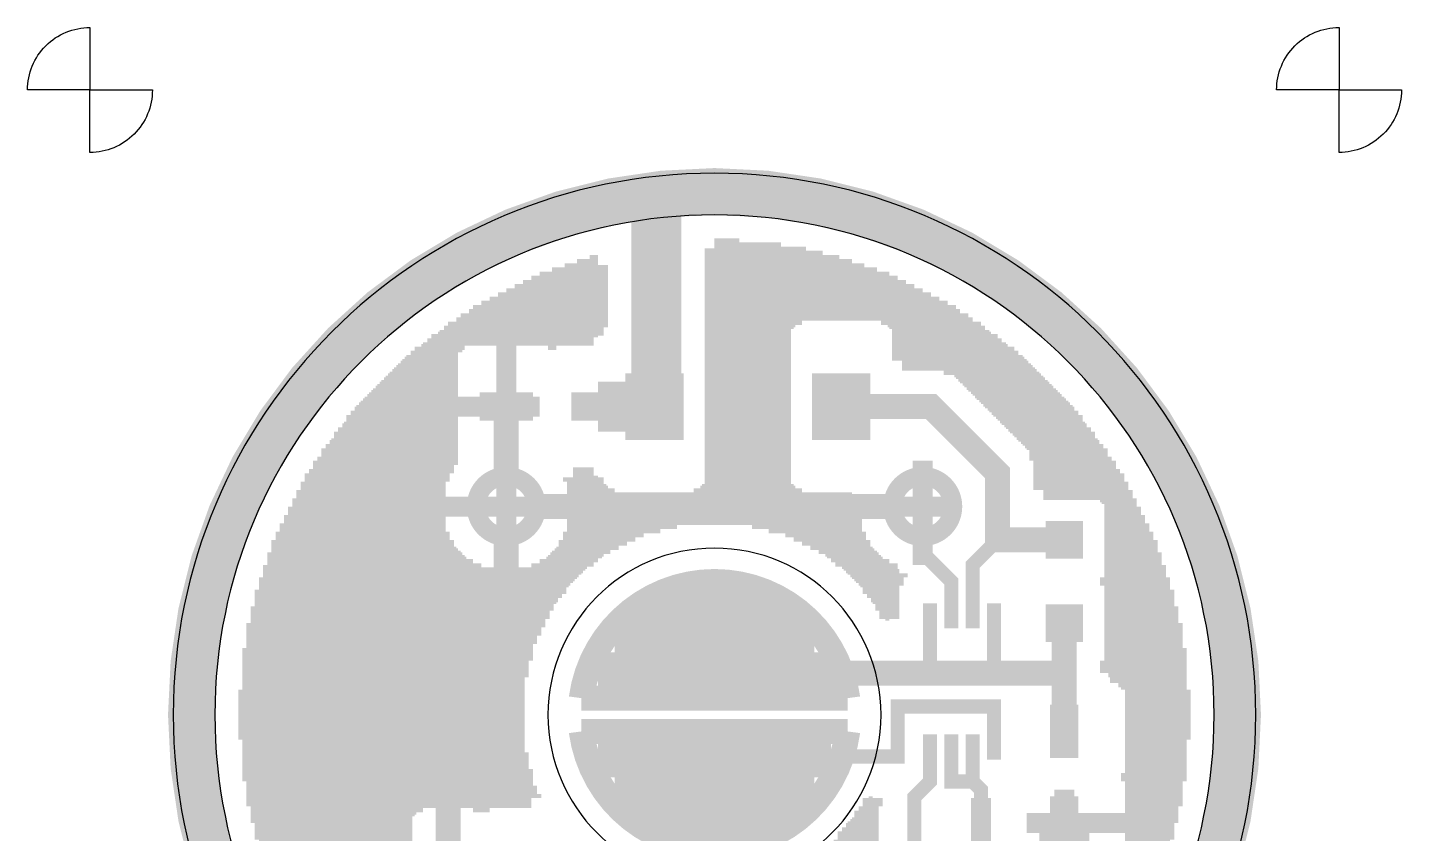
# Model space of a CAD drawing. Extents: x 84 to 125.9, y 127.5 to 169.4.
# Drawn here: x 84 to 125.91, y 144.88 to 169.45 of the extents above; entities that cross this region are included whole.
import ezdxf

# ---------------------------------------------------------------- set-up
doc = ezdxf.new("R2010")
doc.units = 0
doc.layers.add('1', color=7, linetype='Continuous')

msp = doc.modelspace()

# ---------------------------------------------------------------- linework, layer by layer
at = {"layer": '1'}
for points in [[(85.904908, 167.54475), (83.999908, 167.54475, -0.414214), (85.904908, 169.44975)], [(124.004908, 167.54475), (122.099908, 167.54475, -0.414214), (124.004908, 169.44975)], [(85.904908, 167.54475), (87.809908, 167.54475, -0.414214), (85.904908, 165.63975)], [(124.004908, 167.54475), (125.909908, 167.54475, -0.414214), (124.004908, 165.63975)], [(88.444908, 148.49475, 1), (121.464908, 148.49475, 1)], [(89.714908, 148.49475, 1), (120.194908, 148.49475, 1)], [(99.874908, 148.49475, 1), (110.034908, 148.49475, 1)]]:
    msp.add_lwpolyline(points, format="xyb", close=True, dxfattribs=at)
for points, const_width in [([(89.000533, 148.49475, 1), (120.909283, 148.49475, 1)], 1.42875), ([(97.684158, 154.84475, 1), (99.525658, 154.84475, 1)], 0.5715), ([(110.384158, 154.84475, 1), (112.225658, 154.84475, 1)], 0.5715), ([(104.383408, 149.76475, 1), (105.526408, 149.76475, 1)], 1.143), ([(104.383408, 147.22475, 1), (105.526408, 147.22475, 1)], 1.143)]:
    msp.add_lwpolyline(points, format="xyb", close=True, dxfattribs=dict(at, const_width=const_width))
for points, const_width in [([(103.176908, 157.89275), (103.176908, 164.24275)], 1.524), ([(105.716908, 162.71875), (104.954908, 162.71875)], 0.6096), ([(104.954908, 154.59075), (104.954908, 162.71875)], 0.6096), ([(106.986908, 162.59175), (104.954908, 162.59175)], 0.6096), ([(107.748908, 162.46475), (104.954908, 162.46475)], 0.6096), ([(108.256908, 162.33775), (104.954908, 162.33775)], 0.6096), ([(105.081908, 154.59075), (105.081908, 162.71875)], 0.6096), ([(105.208908, 154.59075), (105.208908, 162.71875)], 0.6096), ([(105.335908, 154.59075), (105.335908, 162.71875)], 0.6096), ([(105.462908, 154.59075), (105.462908, 162.71875)], 0.6096), ([(105.589908, 154.59075), (105.589908, 162.71875)], 0.6096), ([(105.716908, 154.59075), (105.716908, 162.71875)], 0.6096), ([(105.843908, 154.59075), (105.843908, 162.59175)], 0.6096), ([(105.970908, 154.59075), (105.970908, 162.59175)], 0.6096), ([(106.097908, 154.46375), (106.097908, 162.59175)], 0.6096), ([(106.224908, 154.46375), (106.224908, 162.59175)], 0.6096), ([(106.351908, 154.46375), (106.351908, 162.59175)], 0.6096), ([(106.478908, 154.46375), (106.478908, 162.59175)], 0.6096), ([(106.605908, 154.33675), (106.605908, 162.59175)], 0.6096), ([(106.732908, 154.33675), (106.732908, 162.59175)], 0.6096), ([(106.859908, 154.33675), (106.859908, 162.59175)], 0.6096), ([(106.986908, 154.33675), (106.986908, 162.59175)], 0.6096), ([(107.113908, 160.30575), (107.113908, 162.46475)], 0.6096), ([(107.240908, 160.55975), (107.240908, 162.46475)], 0.6096), ([(107.367908, 160.55975), (107.367908, 162.46475)], 0.6096), ([(107.494908, 160.68675), (107.494908, 162.46475)], 0.6096), ([(107.621908, 160.68675), (107.621908, 162.46475)], 0.6096), ([(107.748908, 160.81375), (107.748908, 162.46475)], 0.6096), ([(107.875908, 160.81375), (107.875908, 162.33775)], 0.6096), ([(108.002908, 160.81375), (108.002908, 162.33775)], 0.6096), ([(108.129908, 160.81375), (108.129908, 162.33775)], 0.6096), ([(108.256908, 160.81375), (108.256908, 162.33775)], 0.6096), ([(101.398908, 161.95675), (100.382908, 161.95675)], 0.6096), ([(100.382908, 160.05175), (100.382908, 161.95675)], 0.6096), ([(100.509908, 160.05175), (100.509908, 161.95675)], 0.6096), ([(100.636908, 160.05175), (100.636908, 161.95675)], 0.6096), ([(101.398908, 162.08375), (100.763908, 162.08375)], 0.6096), ([(100.763908, 160.05175), (100.763908, 162.08375)], 0.6096), ([(100.890908, 160.05175), (100.890908, 162.08375)], 0.6096), ([(101.017908, 160.05175), (101.017908, 162.08375)], 0.6096), ([(101.398908, 162.21075), (101.144908, 162.21075)], 0.6096), ([(101.144908, 160.05175), (101.144908, 162.21075)], 0.6096), ([(101.271908, 160.05175), (101.271908, 162.21075)], 0.6096), ([(101.398908, 160.30575), (101.398908, 162.21075)], 0.6096), ([(108.764908, 162.21075), (104.954908, 162.21075)], 0.6096), ([(109.145908, 162.08375), (104.954908, 162.08375)], 0.6096), ([(109.526908, 161.95675), (104.954908, 161.95675)], 0.6096), ([(108.383908, 160.81375), (108.383908, 162.21075)], 0.6096), ([(108.510908, 160.81375), (108.510908, 162.21075)], 0.6096), ([(108.637908, 160.81375), (108.637908, 162.21075)], 0.6096), ([(108.764908, 160.81375), (108.764908, 162.21075)], 0.6096), ([(108.891908, 160.81375), (108.891908, 162.08375)], 0.6096), ([(109.018908, 160.81375), (109.018908, 162.08375)], 0.6096), ([(109.145908, 160.81375), (109.145908, 162.08375)], 0.6096), ([(109.272908, 160.81375), (109.272908, 161.95675)], 0.6096), ([(109.399908, 160.81375), (109.399908, 161.95675)], 0.6096), ([(109.526908, 160.81375), (109.526908, 161.95675)], 0.6096), ([(101.398908, 161.57575), (99.366908, 161.57575)], 0.6096), ([(99.366908, 160.05175), (99.366908, 161.57575)], 0.6096), ([(99.493908, 160.05175), (99.493908, 161.57575)], 0.6096), ([(101.398908, 161.70275), (99.620908, 161.70275)], 0.6096), ([(99.620908, 160.05175), (99.620908, 161.70275)], 0.6096), ([(99.747908, 160.05175), (99.747908, 161.70275)], 0.6096), ([(99.874908, 159.92475), (99.874908, 161.70275)], 0.6096), ([(101.398908, 161.82975), (100.001908, 161.82975)], 0.6096), ([(100.001908, 159.92475), (100.001908, 161.82975)], 0.6096), ([(100.128908, 159.92475), (100.128908, 161.82975)], 0.6096), ([(100.255908, 160.05175), (100.255908, 161.82975)], 0.6096), ([(109.907908, 161.82975), (104.954908, 161.82975)], 0.6096), ([(110.288908, 161.70275), (104.954908, 161.70275)], 0.6096), ([(110.542908, 161.57575), (104.954908, 161.57575)], 0.6096), ([(109.653908, 160.81375), (109.653908, 161.82975)], 0.6096), ([(109.780908, 160.81375), (109.780908, 161.82975)], 0.6096), ([(109.907908, 160.81375), (109.907908, 161.82975)], 0.6096), ([(110.034908, 160.68675), (110.034908, 161.70275)], 0.6096), ([(110.161908, 160.68675), (110.161908, 161.70275)], 0.6096), ([(110.288908, 160.55975), (110.288908, 161.70275)], 0.6096), ([(110.415908, 160.43275), (110.415908, 161.57575)], 0.6096), ([(110.542908, 160.30575), (110.542908, 161.57575)], 0.6096), ([(101.398908, 161.06775), (98.350908, 161.06775)], 0.6096), ([(98.350908, 160.05175), (98.350908, 161.06775)], 0.6096), ([(98.477908, 160.05175), (98.477908, 161.06775)], 0.6096), ([(101.398908, 161.19475), (98.604908, 161.19475)], 0.6096), ([(98.604908, 145.95475), (98.604908, 161.19475)], 0.6096), ([(98.731908, 160.05175), (98.731908, 161.19475)], 0.6096), ([(101.398908, 161.32175), (98.858908, 161.32175)], 0.6096), ([(98.858908, 160.05175), (98.858908, 161.32175)], 0.6096), ([(98.985908, 160.05175), (98.985908, 161.32175)], 0.6096), ([(101.398908, 161.44875), (99.112908, 161.44875)], 0.6096), ([(99.112908, 160.05175), (99.112908, 161.44875)], 0.6096), ([(99.239908, 160.05175), (99.239908, 161.44875)], 0.6096), ([(110.796908, 161.44875), (104.954908, 161.44875)], 0.6096), ([(111.050908, 161.32175), (104.954908, 161.32175)], 0.6096), ([(111.304908, 161.19475), (104.954908, 161.19475)], 0.6096), ([(111.558908, 161.06775), (104.954908, 161.06775)], 0.6096), ([(110.669908, 159.28975), (110.669908, 161.44875)], 0.6096), ([(110.796908, 159.28975), (110.796908, 161.44875)], 0.6096), ([(110.923908, 159.28975), (110.923908, 161.32175)], 0.6096), ([(111.050908, 159.28975), (111.050908, 161.32175)], 0.6096), ([(111.177908, 159.28975), (111.177908, 161.19475)], 0.6096), ([(111.304908, 159.28975), (111.304908, 161.19475)], 0.6096), ([(111.431908, 159.28975), (111.431908, 161.06775)], 0.6096), ([(111.558908, 159.28975), (111.558908, 161.06775)], 0.6096), ([(101.398908, 160.68675), (97.588908, 160.68675)], 0.6096), ([(97.588908, 160.05175), (97.588908, 160.68675)], 0.6096), ([(97.715908, 160.05175), (97.715908, 160.68675)], 0.6096), ([(101.398908, 160.81375), (97.842908, 160.81375)], 0.6096), ([(97.842908, 160.05175), (97.842908, 160.81375)], 0.6096), ([(97.969908, 160.05175), (97.969908, 160.81375)], 0.6096), ([(101.398908, 160.94075), (98.096908, 160.94075)], 0.6096), ([(98.096908, 160.05175), (98.096908, 160.94075)], 0.6096), ([(98.223908, 160.05175), (98.223908, 160.94075)], 0.6096), ([(111.812908, 160.94075), (104.954908, 160.94075)], 0.6096), ([(112.066908, 160.81375), (104.954908, 160.81375)], 0.6096), ([(107.621908, 160.68675), (104.954908, 160.68675)], 0.6096), ([(112.320908, 160.68675), (110.034908, 160.68675)], 0.6096), ([(111.685908, 159.28975), (111.685908, 160.94075)], 0.6096), ([(111.812908, 159.28975), (111.812908, 160.94075)], 0.6096), ([(111.939908, 159.16275), (111.939908, 160.81375)], 0.6096), ([(112.066908, 159.16275), (112.066908, 160.81375)], 0.6096), ([(112.193908, 159.16275), (112.193908, 160.68675)], 0.6096), ([(112.320908, 159.03575), (112.320908, 160.68675)], 0.6096), ([(101.398908, 160.30575), (97.080908, 160.30575)], 0.6096), ([(97.080908, 159.79775), (97.080908, 160.30575)], 0.6096), ([(101.398908, 160.43275), (97.207908, 160.43275)], 0.6096), ([(97.207908, 159.92475), (97.207908, 160.43275)], 0.6096), ([(97.334908, 159.92475), (97.334908, 160.43275)], 0.6096), ([(101.398908, 160.55975), (97.461908, 160.55975)], 0.6096), ([(97.461908, 160.05175), (97.461908, 160.55975)], 0.6096), ([(107.367908, 160.55975), (104.954908, 160.55975)], 0.6096), ([(107.113908, 160.43275), (104.954908, 160.43275)], 0.6096), ([(107.113908, 160.30575), (104.954908, 160.30575)], 0.6096), ([(112.447908, 160.55975), (110.288908, 160.55975)], 0.6096), ([(112.701908, 160.43275), (110.415908, 160.43275)], 0.6096), ([(112.828908, 160.30575), (110.542908, 160.30575)], 0.6096), ([(112.447908, 158.90875), (112.447908, 160.55975)], 0.6096), ([(112.574908, 158.78175), (112.574908, 160.43275)], 0.6096), ([(112.701908, 158.65475), (112.701908, 160.43275)], 0.6096), ([(112.828908, 158.52775), (112.828908, 160.30575)], 0.6096), ([(97.080908, 159.79775), (96.318908, 159.79775)], 0.6096), ([(96.318908, 145.95475), (96.318908, 159.79775)], 0.6096), ([(96.445908, 145.95475), (96.445908, 159.79775)], 0.6096), ([(97.334908, 159.92475), (96.572908, 159.92475)], 0.6096), ([(96.572908, 155.60675), (96.572908, 159.92475)], 0.6096), ([(101.271908, 160.05175), (96.699908, 160.05175)], 0.6096), ([(96.699908, 155.86075), (96.699908, 160.05175)], 0.6096), ([(101.271908, 160.17875), (96.826908, 160.17875)], 0.6096), ([(96.826908, 156.11475), (96.826908, 160.17875)], 0.6096), ([(96.953908, 159.54375), (96.953908, 160.17875)], 0.6096), ([(100.128908, 159.92475), (99.874908, 159.92475)], 0.6096), ([(106.986908, 160.17875), (104.954908, 160.17875)], 0.6096), ([(106.986908, 160.05175), (104.954908, 160.05175)], 0.6096), ([(106.986908, 159.92475), (104.954908, 159.92475)], 0.6096), ([(106.986908, 159.79775), (104.954908, 159.79775)], 0.6096), ([(113.082908, 160.17875), (110.669908, 160.17875)], 0.6096), ([(113.209908, 160.05175), (110.669908, 160.05175)], 0.6096), ([(113.336908, 159.92475), (110.669908, 159.92475)], 0.6096), ([(113.590908, 159.79775), (110.669908, 159.79775)], 0.6096), ([(112.955908, 158.40075), (112.955908, 160.17875)], 0.6096), ([(113.082908, 158.27375), (113.082908, 160.17875)], 0.6096), ([(113.209908, 158.14675), (113.209908, 160.05175)], 0.6096), ([(113.336908, 158.01975), (113.336908, 159.92475)], 0.6096), ([(113.463908, 157.89275), (113.463908, 159.79775)], 0.6096), ([(113.590908, 157.76575), (113.590908, 159.79775)], 0.6096), ([(96.826908, 159.41675), (95.810908, 159.41675)], 0.6096), ([(95.810908, 145.70075), (95.810908, 159.41675)], 0.6096), ([(95.937908, 145.82775), (95.937908, 159.41675)], 0.6096), ([(96.953908, 159.54375), (96.064908, 159.54375)], 0.6096), ([(96.064908, 145.82775), (96.064908, 159.54375)], 0.6096), ([(96.953908, 159.67075), (96.191908, 159.67075)], 0.6096), ([(96.191908, 145.95475), (96.191908, 159.67075)], 0.6096), ([(106.986908, 159.67075), (104.954908, 159.67075)], 0.6096), ([(106.986908, 159.54375), (104.954908, 159.54375)], 0.6096), ([(106.986908, 159.41675), (104.954908, 159.41675)], 0.6096), ([(113.717908, 159.67075), (110.669908, 159.67075)], 0.6096), ([(113.844908, 159.54375), (110.669908, 159.54375)], 0.6096), ([(114.098908, 159.41675), (110.669908, 159.41675)], 0.6096), ([(113.717908, 157.63875), (113.717908, 159.67075)], 0.6096), ([(113.844908, 157.51175), (113.844908, 159.54375)], 0.6096), ([(113.971908, 157.38475), (113.971908, 159.41675)], 0.6096), ([(114.098908, 157.25775), (114.098908, 159.41675)], 0.6096), ([(96.826908, 159.03575), (95.429908, 159.03575)], 0.6096), ([(95.429908, 137.95375), (95.429908, 159.03575)], 0.6096), ([(96.826908, 159.16275), (95.556908, 159.16275)], 0.6096), ([(95.556908, 145.44675), (95.556908, 159.16275)], 0.6096), ([(96.826908, 159.28975), (95.683908, 159.28975)], 0.6096), ([(95.683908, 145.57375), (95.683908, 159.28975)], 0.6096), ([(106.986908, 159.28975), (104.954908, 159.28975)], 0.6096), ([(106.986908, 159.16275), (104.954908, 159.16275)], 0.6096), ([(106.986908, 159.03575), (104.954908, 159.03575)], 0.6096), ([(114.225908, 159.28975), (110.669908, 159.28975)], 0.6096), ([(114.352908, 159.16275), (111.939908, 159.16275)], 0.6096), ([(114.479908, 159.03575), (112.320908, 159.03575)], 0.6096), ([(114.225908, 157.13075), (114.225908, 159.28975)], 0.6096), ([(114.352908, 157.00375), (114.352908, 159.16275)], 0.6096), ([(114.479908, 156.87675), (114.479908, 159.03575)], 0.6096), ([(96.826908, 158.65475), (95.048908, 158.65475)], 0.6096), ([(95.048908, 138.33475), (95.048908, 158.65475)], 0.6096), ([(96.826908, 158.78175), (95.175908, 158.78175)], 0.6096), ([(95.175908, 138.20775), (95.175908, 158.78175)], 0.6096), ([(96.826908, 158.90875), (95.302908, 158.90875)], 0.6096), ([(95.302908, 138.08075), (95.302908, 158.90875)], 0.6096), ([(106.986908, 158.90875), (104.954908, 158.90875)], 0.6096), ([(106.986908, 158.78175), (104.954908, 158.78175)], 0.6096), ([(106.986908, 158.65475), (104.954908, 158.65475)], 0.6096), ([(114.606908, 158.90875), (112.447908, 158.90875)], 0.6096), ([(114.733908, 158.78175), (112.574908, 158.78175)], 0.6096), ([(114.860908, 158.65475), (112.701908, 158.65475)], 0.6096), ([(114.606908, 156.74975), (114.606908, 158.90875)], 0.6096), ([(114.733908, 156.62275), (114.733908, 158.78175)], 0.6096), ([(114.860908, 156.24175), (114.860908, 158.65475)], 0.6096), ([(96.826908, 158.14675), (94.540908, 158.14675)], 0.6096), ([(94.540908, 138.84275), (94.540908, 158.14675)], 0.6096), ([(96.826908, 158.27375), (94.667908, 158.27375)], 0.6096), ([(94.667908, 138.71575), (94.667908, 158.27375)], 0.6096), ([(96.826908, 158.40075), (94.794908, 158.40075)], 0.6096), ([(94.794908, 138.58875), (94.794908, 158.40075)], 0.6096), ([(96.826908, 158.52775), (94.921908, 158.52775)], 0.6096), ([(94.921908, 138.46175), (94.921908, 158.52775)], 0.6096), ([(103.120927, 157.89275), (101.398908, 157.89275)], 1.524), ([(106.986908, 158.52775), (104.954908, 158.52775)], 0.6096), ([(106.986908, 158.40075), (104.954908, 158.40075)], 0.6096), ([(106.986908, 158.27375), (104.954908, 158.27375)], 0.6096), ([(106.986908, 158.14675), (104.954908, 158.14675)], 0.6096), ([(114.987908, 158.52775), (112.828908, 158.52775)], 0.6096), ([(115.114908, 158.40075), (112.955908, 158.40075)], 0.6096), ([(115.241908, 158.27375), (113.082908, 158.27375)], 0.6096), ([(115.368908, 158.14675), (113.209908, 158.14675)], 0.6096), ([(114.987908, 155.35275), (114.987908, 158.52775)], 0.6096), ([(115.114908, 155.35275), (115.114908, 158.40075)], 0.6096), ([(115.241908, 155.35275), (115.241908, 158.27375)], 0.6096), ([(115.368908, 155.35275), (115.368908, 158.14675)], 0.6096), ([(96.826908, 157.76575), (94.159908, 157.76575)], 0.6096), ([(94.159908, 139.22375), (94.159908, 157.76575)], 0.6096), ([(99.620908, 157.89275), (94.286908, 157.89275)], 0.6096), ([(94.286908, 139.09675), (94.286908, 157.89275)], 0.6096), ([(96.826908, 158.01975), (94.413908, 158.01975)], 0.6096), ([(94.413908, 138.96975), (94.413908, 158.01975)], 0.6096), ([(98.604908, 155.47975), (98.604908, 157.89275)], 0.762), ([(106.986908, 158.01975), (104.954908, 158.01975)], 0.6096), ([(106.986908, 157.89275), (104.954908, 157.89275)], 0.6096), ([(106.986908, 157.76575), (104.954908, 157.76575)], 0.6096), ([(115.622908, 153.82875), (113.590908, 153.82875), (113.590908, 155.86075), (111.558908, 157.89275), (108.82089, 157.89275)], 0.762), ([(115.495908, 158.01975), (113.336908, 158.01975)], 0.6096), ([(115.622908, 157.89275), (113.463908, 157.89275)], 0.6096), ([(115.749908, 157.76575), (113.590908, 157.76575)], 0.6096), ([(115.495908, 155.35275), (115.495908, 158.01975)], 0.6096), ([(115.622908, 155.35275), (115.622908, 157.89275)], 0.6096), ([(115.749908, 155.35275), (115.749908, 157.76575)], 0.6096), ([(96.826908, 157.38475), (93.905908, 157.38475)], 0.6096), ([(93.905908, 139.60475), (93.905908, 157.38475)], 0.6096), ([(96.826908, 157.63875), (94.032908, 157.63875)], 0.6096), ([(94.032908, 139.35075), (94.032908, 157.63875)], 0.6096), ([(96.826908, 157.51175), (94.032908, 157.51175)], 0.6096), ([(106.986908, 157.63875), (104.954908, 157.63875)], 0.6096), ([(106.986908, 157.51175), (104.954908, 157.51175)], 0.6096), ([(106.986908, 157.38475), (104.954908, 157.38475)], 0.6096), ([(115.876908, 157.63875), (113.717908, 157.63875)], 0.6096), ([(115.876908, 157.51175), (113.844908, 157.51175)], 0.6096), ([(116.003908, 157.38475), (113.971908, 157.38475)], 0.6096), ([(115.876908, 155.35275), (115.876908, 157.63875)], 0.6096), ([(116.003908, 155.35275), (116.003908, 157.38475)], 0.6096), ([(96.826908, 156.87675), (93.524908, 156.87675)], 0.6096), ([(93.524908, 140.11275), (93.524908, 156.87675)], 0.6096), ([(96.826908, 157.13075), (93.651908, 157.13075)], 0.6096), ([(93.651908, 139.85875), (93.651908, 157.13075)], 0.6096), ([(96.826908, 157.00375), (93.651908, 157.00375)], 0.6096), ([(96.826908, 157.25775), (93.778908, 157.25775)], 0.6096), ([(93.778908, 139.73175), (93.778908, 157.25775)], 0.6096), ([(106.986908, 157.25775), (104.954908, 157.25775)], 0.6096), ([(106.986908, 157.13075), (104.954908, 157.13075)], 0.6096), ([(106.986908, 157.00375), (104.954908, 157.00375)], 0.6096), ([(106.986908, 156.87675), (104.954908, 156.87675)], 0.6096), ([(116.130908, 157.25775), (114.098908, 157.25775)], 0.6096), ([(116.257908, 157.13075), (114.225908, 157.13075)], 0.6096), ([(116.257908, 157.00375), (114.352908, 157.00375)], 0.6096), ([(116.384908, 156.87675), (114.479908, 156.87675)], 0.6096), ([(116.130908, 155.35275), (116.130908, 157.25775)], 0.6096), ([(116.257908, 155.35275), (116.257908, 157.13075)], 0.6096), ([(116.384908, 155.35275), (116.384908, 156.87675)], 0.6096), ([(96.826908, 156.62275), (93.270908, 156.62275)], 0.6096), ([(93.270908, 140.36675), (93.270908, 156.62275)], 0.6096), ([(96.826908, 156.49575), (93.270908, 156.49575)], 0.6096), ([(96.826908, 156.74975), (93.397908, 156.74975)], 0.6096), ([(93.397908, 140.23975), (93.397908, 156.74975)], 0.6096), ([(106.986908, 156.74975), (104.954908, 156.74975)], 0.6096), ([(106.986908, 156.62275), (104.954908, 156.62275)], 0.6096), ([(106.986908, 156.49575), (104.954908, 156.49575)], 0.6096), ([(116.511908, 156.74975), (114.606908, 156.74975)], 0.6096), ([(116.638908, 156.62275), (114.733908, 156.62275)], 0.6096), ([(116.638908, 156.49575), (114.860908, 156.49575)], 0.6096), ([(116.511908, 155.35275), (116.511908, 156.74975)], 0.6096), ([(116.638908, 155.35275), (116.638908, 156.62275)], 0.6096), ([(96.953908, 156.24175), (93.016908, 156.24175)], 0.6096), ([(93.016908, 140.74775), (93.016908, 156.24175)], 0.6096), ([(96.826908, 156.11475), (93.016908, 156.11475)], 0.6096), ([(96.826908, 156.36875), (93.143908, 156.36875)], 0.6096), ([(93.143908, 140.62075), (93.143908, 156.36875)], 0.6096), ([(106.986908, 156.36875), (104.954908, 156.36875)], 0.6096), ([(106.986908, 156.24175), (104.954908, 156.24175)], 0.6096), ([(106.986908, 156.11475), (104.954908, 156.11475)], 0.6096), ([(111.304908, 153.06675), (111.304908, 156.24175)], 0.6096), ([(116.765908, 156.36875), (114.860908, 156.36875)], 0.6096), ([(116.892908, 156.24175), (114.860908, 156.24175)], 0.6096), ([(116.892908, 156.11475), (114.987908, 156.11475)], 0.6096), ([(116.765908, 155.22575), (116.765908, 156.36875)], 0.6096), ([(116.892908, 155.09875), (116.892908, 156.24175)], 0.6096), ([(96.572908, 155.60675), (92.635908, 155.60675)], 0.6096), ([(92.635908, 141.38275), (92.635908, 155.60675)], 0.6096), ([(96.699908, 155.86075), (92.762908, 155.86075)], 0.6096), ([(92.762908, 141.12875), (92.762908, 155.86075)], 0.6096), ([(96.572908, 155.73375), (92.762908, 155.73375)], 0.6096), ([(96.699908, 155.98775), (92.889908, 155.98775)], 0.6096), ([(92.889908, 141.00175), (92.889908, 155.98775)], 0.6096), ([(101.271908, 155.73375), (100.636908, 155.73375)], 0.6096), ([(100.636908, 155.60675), (100.636908, 155.73375)], 0.6096), ([(101.271908, 155.60675), (100.636908, 155.60675)], 0.6096), ([(100.763908, 152.93975), (100.763908, 155.73375)], 0.6096), ([(100.890908, 153.06675), (100.890908, 155.73375)], 0.6096), ([(101.017908, 153.19375), (101.017908, 155.73375)], 0.6096), ([(101.144908, 153.32075), (101.144908, 155.73375)], 0.6096), ([(101.271908, 153.32075), (101.271908, 155.73375)], 0.6096), ([(106.986908, 155.98775), (104.954908, 155.98775)], 0.6096), ([(106.986908, 155.86075), (104.954908, 155.86075)], 0.6096), ([(106.986908, 155.73375), (104.954908, 155.73375)], 0.6096), ([(106.986908, 155.60675), (104.954908, 155.60675)], 0.6096), ([(117.019908, 155.98775), (114.987908, 155.98775)], 0.6096), ([(117.146908, 155.86075), (114.987908, 155.86075)], 0.6096), ([(117.146908, 155.73375), (114.987908, 155.73375)], 0.6096), ([(117.273908, 155.60675), (114.987908, 155.60675)], 0.6096), ([(117.019908, 154.97175), (117.019908, 155.98775)], 0.6096), ([(117.146908, 149.76475), (117.146908, 155.86075)], 0.6096), ([(117.273908, 149.63775), (117.273908, 155.60675)], 0.6096), ([(96.445908, 155.35275), (92.508908, 155.35275)], 0.6096), ([(92.508908, 141.63675), (92.508908, 155.35275)], 0.6096), ([(96.445908, 155.22575), (92.508908, 155.22575)], 0.6096), ([(96.445908, 155.47975), (92.635908, 155.47975)], 0.6096), ([(101.398908, 155.47975), (100.763908, 155.47975)], 0.6096), ([(101.525908, 155.35275), (100.763908, 155.35275)], 0.6096), ([(101.652908, 155.22575), (100.763908, 155.22575)], 0.6096), ([(101.398908, 153.44775), (101.398908, 155.47975)], 0.6096), ([(101.525908, 153.57475), (101.525908, 155.35275)], 0.6096), ([(101.652908, 153.70175), (101.652908, 155.22575)], 0.6096), ([(107.367908, 155.22575), (104.573908, 155.22575)], 0.6096), ([(104.573908, 154.59075), (104.573908, 155.22575)], 0.6096), ([(104.700908, 154.59075), (104.700908, 155.22575)], 0.6096), ([(107.113908, 155.47975), (104.827908, 155.47975)], 0.6096), ([(104.827908, 154.59075), (104.827908, 155.47975)], 0.6096), ([(107.113908, 155.35275), (104.827908, 155.35275)], 0.6096), ([(107.113908, 154.20975), (107.113908, 155.47975)], 0.6096), ([(107.240908, 154.20975), (107.240908, 155.22575)], 0.6096), ([(107.367908, 154.08275), (107.367908, 155.22575)], 0.6096), ([(117.273908, 155.47975), (114.987908, 155.47975)], 0.6096), ([(117.400908, 155.35275), (114.987908, 155.35275)], 0.6096), ([(117.400908, 155.22575), (116.765908, 155.22575)], 0.6096), ([(117.400908, 149.63775), (117.400908, 155.35275)], 0.6096), ([(112.193908, 154.84475), (92.254908, 154.84475)], 0.6096), ([(92.254908, 142.14475), (92.254908, 154.84475)], 0.6096), ([(96.445908, 155.09875), (92.381908, 155.09875)], 0.6096), ([(92.381908, 141.89075), (92.381908, 155.09875)], 0.6096), ([(96.445908, 154.97175), (92.381908, 154.97175)], 0.6096), ([(110.669908, 154.84475), (99.239908, 154.84475)], 0.762), ([(101.906908, 155.09875), (100.763908, 155.09875)], 0.6096), ([(109.145908, 154.97175), (100.763908, 154.97175)], 0.6096), ([(101.779908, 153.70175), (101.779908, 155.09875)], 0.6096), ([(101.906908, 153.82875), (101.906908, 155.09875)], 0.6096), ([(102.033908, 153.82875), (102.033908, 154.97175)], 0.6096), ([(102.160908, 153.95575), (102.160908, 154.97175)], 0.6096), ([(102.287908, 153.95575), (102.287908, 154.97175)], 0.6096), ([(102.414908, 154.08275), (102.414908, 154.97175)], 0.6096), ([(102.541908, 154.08275), (102.541908, 154.97175)], 0.6096), ([(102.668908, 154.20975), (102.668908, 154.97175)], 0.6096), ([(102.795908, 154.20975), (102.795908, 154.97175)], 0.6096), ([(102.922908, 154.33675), (102.922908, 154.97175)], 0.6096), ([(103.049908, 154.33675), (103.049908, 154.97175)], 0.6096), ([(103.176908, 154.33675), (103.176908, 154.97175)], 0.6096), ([(103.303908, 154.33675), (103.303908, 154.97175)], 0.6096), ([(103.430908, 154.46375), (103.430908, 154.97175)], 0.6096), ([(103.557908, 154.46375), (103.557908, 154.97175)], 0.6096), ([(103.684908, 154.46375), (103.684908, 154.97175)], 0.6096), ([(103.811908, 154.46375), (103.811908, 154.97175)], 0.6096), ([(103.938908, 154.59075), (103.938908, 154.97175)], 0.6096), ([(104.065908, 154.59075), (104.065908, 154.97175)], 0.6096), ([(104.192908, 154.59075), (104.192908, 154.97175)], 0.6096), ([(107.621908, 155.09875), (104.319908, 155.09875)], 0.6096), ([(104.319908, 154.59075), (104.319908, 155.09875)], 0.6096), ([(104.446908, 154.59075), (104.446908, 155.09875)], 0.6096), ([(107.494908, 154.08275), (107.494908, 155.09875)], 0.6096), ([(107.621908, 153.95575), (107.621908, 155.09875)], 0.6096), ([(107.748908, 153.95575), (107.748908, 154.97175)], 0.6096), ([(107.875908, 153.82875), (107.875908, 154.97175)], 0.6096), ([(108.002908, 153.82875), (108.002908, 154.97175)], 0.6096), ([(108.129908, 153.70175), (108.129908, 154.97175)], 0.6096), ([(108.256908, 153.70175), (108.256908, 154.97175)], 0.6096), ([(108.383908, 153.57475), (108.383908, 154.97175)], 0.6096), ([(108.510908, 153.44775), (108.510908, 154.97175)], 0.6096), ([(108.637908, 153.32075), (108.637908, 154.97175)], 0.6096), ([(108.764908, 153.32075), (108.764908, 154.97175)], 0.6096), ([(108.891908, 153.19375), (108.891908, 154.97175)], 0.6096), ([(109.018908, 153.06675), (109.018908, 154.97175)], 0.6096), ([(109.145908, 152.93975), (109.145908, 154.97175)], 0.6096), ([(117.527908, 155.09875), (116.892908, 155.09875)], 0.6096), ([(117.527908, 154.97175), (117.019908, 154.97175)], 0.6096), ([(117.654908, 154.84475), (117.146908, 154.84475)], 0.6096), ([(117.527908, 149.51075), (117.527908, 155.09875)], 0.6096), ([(117.654908, 149.25675), (117.654908, 154.84475)], 0.6096), ([(96.445908, 154.59075), (92.127908, 154.59075)], 0.6096), ([(92.127908, 142.39875), (92.127908, 154.59075)], 0.6096), ([(96.445908, 154.46375), (92.127908, 154.46375)], 0.6096), ([(96.445908, 154.71775), (92.254908, 154.71775)], 0.6096), ([(109.145908, 154.71775), (100.763908, 154.71775)], 0.6096), ([(109.145908, 154.59075), (100.763908, 154.59075)], 0.6096), ([(103.811908, 154.46375), (100.763908, 154.46375)], 0.6096), ([(109.145908, 154.46375), (106.097908, 154.46375)], 0.6096), ([(117.654908, 154.71775), (117.146908, 154.71775)], 0.6096), ([(117.781908, 154.59075), (117.146908, 154.59075)], 0.6096), ([(117.781908, 154.46375), (117.146908, 154.46375)], 0.6096), ([(117.781908, 142.39875), (117.781908, 154.59075)], 0.6096), ([(96.572908, 154.08275), (91.873908, 154.08275)], 0.6096), ([(91.873908, 142.90675), (91.873908, 154.08275)], 0.6096), ([(96.572908, 153.95575), (91.873908, 153.95575)], 0.6096), ([(96.445908, 154.33675), (92.000908, 154.33675)], 0.6096), ([(92.000908, 142.65275), (92.000908, 154.33675)], 0.6096), ([(96.445908, 154.20975), (92.000908, 154.20975)], 0.6096), ([(96.572908, 145.95475), (96.572908, 154.08275)], 0.6096), ([(96.826908, 144.17675), (96.826908, 145.95475), (98.604908, 147.73275), (98.604908, 154.20975)], 0.762), ([(102.541908, 154.08275), (100.636908, 154.08275)], 0.6096), ([(100.636908, 152.81275), (100.636908, 154.08275)], 0.6096), ([(102.287908, 153.95575), (100.636908, 153.95575)], 0.6096), ([(103.303908, 154.33675), (100.763908, 154.33675)], 0.6096), ([(102.795908, 154.20975), (100.763908, 154.20975)], 0.6096), ([(109.145908, 154.33675), (106.605908, 154.33675)], 0.6096), ([(109.145908, 154.20975), (107.113908, 154.20975)], 0.6096), ([(109.272908, 154.08275), (107.367908, 154.08275)], 0.6096), ([(109.272908, 153.95575), (107.621908, 153.95575)], 0.6096), ([(109.272908, 152.81275), (109.272908, 154.08275)], 0.6096), ([(112.178922, 151.510746), (112.178922, 152.55875), (111.304908, 153.432764), (111.304908, 154.20975)], 0.4318), ([(117.908908, 154.33675), (117.146908, 154.33675)], 0.6096), ([(117.908908, 154.20975), (117.146908, 154.20975)], 0.6096), ([(118.035908, 154.08275), (117.146908, 154.08275)], 0.6096), ([(118.035908, 153.95575), (117.146908, 153.95575)], 0.6096), ([(117.908908, 142.65275), (117.908908, 154.33675)], 0.6096), ([(118.035908, 142.90675), (118.035908, 154.08275)], 0.6096), ([(96.699908, 153.82875), (91.746908, 153.82875)], 0.6096), ([(91.746908, 143.16075), (91.746908, 153.82875)], 0.6096), ([(96.699908, 153.70175), (91.746908, 153.70175)], 0.6096), ([(96.826908, 153.57475), (91.746908, 153.57475)], 0.6096), ([(96.699908, 145.95475), (96.699908, 153.82875)], 0.6096), ([(96.826908, 142.14475), (96.826908, 153.57475)], 0.6096), ([(101.525908, 153.57475), (100.382908, 153.57475)], 0.6096), ([(100.382908, 152.55875), (100.382908, 153.57475)], 0.6096), ([(102.033908, 153.82875), (100.509908, 153.82875)], 0.6096), ([(100.509908, 152.68575), (100.509908, 153.82875)], 0.6096), ([(101.779908, 153.70175), (100.509908, 153.70175)], 0.6096), ([(109.399908, 153.82875), (107.875908, 153.82875)], 0.6096), ([(109.399908, 153.70175), (108.129908, 153.70175)], 0.6096), ([(109.526908, 153.57475), (108.383908, 153.57475)], 0.6096), ([(109.399908, 152.68575), (109.399908, 153.82875)], 0.6096), ([(109.526908, 152.55875), (109.526908, 153.57475)], 0.6096), ([(115.622908, 153.82875), (113.590908, 153.82875), (112.828908, 153.06675), (112.828908, 151.510746)], 0.4318), ([(118.162908, 153.82875), (117.146908, 153.82875)], 0.6096), ([(118.162908, 153.70175), (117.146908, 153.70175)], 0.6096), ([(118.162908, 153.57475), (117.146908, 153.57475)], 0.6096), ([(118.162908, 143.16075), (118.162908, 153.82875)], 0.6096), ([(96.953908, 153.44775), (91.619908, 153.44775)], 0.6096), ([(91.619908, 143.54175), (91.619908, 153.44775)], 0.6096), ([(97.080908, 153.32075), (91.619908, 153.32075)], 0.6096), ([(97.207908, 153.19375), (91.619908, 153.19375)], 0.6096), ([(96.953908, 145.95475), (96.953908, 153.44775)], 0.6096), ([(97.080908, 145.95475), (97.080908, 153.32075)], 0.6096), ([(97.207908, 145.95475), (97.207908, 153.19375)], 0.6096), ([(101.017908, 153.19375), (100.001908, 153.19375)], 0.6096), ([(100.001908, 152.05075), (100.001908, 153.19375)], 0.6096), ([(101.271908, 153.32075), (100.128908, 153.32075)], 0.6096), ([(100.128908, 152.17775), (100.128908, 153.32075)], 0.6096), ([(101.398908, 153.44775), (100.255908, 153.44775)], 0.6096), ([(100.255908, 152.43175), (100.255908, 153.44775)], 0.6096), ([(109.653908, 153.44775), (108.510908, 153.44775)], 0.6096), ([(109.780908, 153.32075), (108.637908, 153.32075)], 0.6096), ([(109.907908, 153.19375), (108.891908, 153.19375)], 0.6096), ([(109.653908, 152.43175), (109.653908, 153.44775)], 0.6096), ([(109.780908, 152.17775), (109.780908, 153.32075)], 0.6096), ([(109.907908, 152.05075), (109.907908, 153.19375)], 0.6096), ([(118.289908, 153.44775), (117.146908, 153.44775)], 0.6096), ([(118.289908, 153.32075), (117.146908, 153.32075)], 0.6096), ([(118.289908, 153.19375), (117.146908, 153.19375)], 0.6096), ([(118.289908, 143.54175), (118.289908, 153.44775)], 0.6096), ([(100.509908, 152.68575), (91.365908, 152.68575)], 0.6096), ([(91.365908, 144.30375), (91.365908, 152.68575)], 0.6096), ([(97.334908, 153.06675), (91.492908, 153.06675)], 0.6096), ([(91.492908, 143.92275), (91.492908, 153.06675)], 0.6096), ([(97.588908, 152.93975), (91.492908, 152.93975)], 0.6096), ([(97.842908, 152.81275), (91.492908, 152.81275)], 0.6096), ([(97.334908, 145.95475), (97.334908, 153.06675)], 0.6096), ([(97.461908, 145.95475), (97.461908, 152.93975)], 0.6096), ([(97.588908, 145.82775), (97.588908, 152.93975)], 0.6096), ([(97.715908, 145.82775), (97.715908, 152.81275)], 0.6096), ([(97.842908, 145.70075), (97.842908, 152.81275)], 0.6096), ([(97.969908, 145.82775), (97.969908, 152.68575)], 0.6096), ([(98.096908, 145.82775), (98.096908, 152.68575)], 0.6096), ([(98.223908, 145.95475), (98.223908, 152.68575)], 0.6096), ([(98.350908, 145.95475), (98.350908, 152.68575)], 0.6096), ([(98.477908, 145.95475), (98.477908, 152.68575)], 0.6096), ([(98.731908, 145.95475), (98.731908, 152.68575)], 0.6096), ([(98.858908, 145.95475), (98.858908, 152.68575)], 0.6096), ([(98.985908, 149.63775), (98.985908, 152.68575)], 0.6096), ([(99.112908, 150.14575), (99.112908, 152.68575)], 0.6096), ([(99.239908, 150.65375), (99.239908, 152.68575)], 0.6096), ([(100.636908, 152.81275), (99.366908, 152.81275)], 0.6096), ([(99.366908, 150.90775), (99.366908, 152.81275)], 0.6096), ([(99.493908, 151.16175), (99.493908, 152.81275)], 0.6096), ([(100.763908, 152.93975), (99.620908, 152.93975)], 0.6096), ([(99.620908, 151.41575), (99.620908, 152.93975)], 0.6096), ([(99.747908, 151.66975), (99.747908, 152.93975)], 0.6096), ([(100.890908, 153.06675), (99.874908, 153.06675)], 0.6096), ([(99.874908, 151.92375), (99.874908, 153.06675)], 0.6096), ([(110.034908, 153.06675), (109.018908, 153.06675)], 0.6096), ([(110.288908, 152.93975), (109.145908, 152.93975)], 0.6096), ([(110.542908, 152.81275), (109.272908, 152.81275)], 0.6096), ([(110.542908, 152.68575), (109.399908, 152.68575)], 0.6096), ([(110.034908, 151.92375), (110.034908, 153.06675)], 0.6096), ([(110.161908, 151.66975), (110.161908, 152.93975)], 0.6096), ([(110.288908, 151.41575), (110.288908, 152.93975)], 0.6096), ([(110.415908, 152.43175), (110.415908, 152.81275)], 0.6096), ([(110.542908, 152.68575), (110.542908, 152.81275)], 0.6096), ([(118.543908, 152.68575), (117.019908, 152.68575)], 0.6096), ([(117.019908, 152.43175), (117.019908, 152.68575)], 0.6096), ([(118.416908, 153.06675), (117.146908, 153.06675)], 0.6096), ([(118.416908, 152.93975), (117.146908, 152.93975)], 0.6096), ([(118.416908, 152.81275), (117.146908, 152.81275)], 0.6096), ([(118.416908, 143.92275), (118.416908, 153.06675)], 0.6096), ([(118.543908, 144.30375), (118.543908, 152.68575)], 0.6096), ([(100.128908, 152.30475), (91.238908, 152.30475)], 0.6096), ([(91.238908, 144.68475), (91.238908, 152.30475)], 0.6096), ([(100.382908, 152.55875), (91.365908, 152.55875)], 0.6096), ([(100.255908, 152.43175), (91.365908, 152.43175)], 0.6096), ([(110.415908, 152.55875), (109.526908, 152.55875)], 0.6096), ([(110.415908, 152.43175), (109.653908, 152.43175)], 0.6096), ([(110.288908, 152.30475), (109.780908, 152.30475)], 0.6096), ([(118.543908, 152.55875), (116.892908, 152.55875)], 0.6096), ([(118.543908, 152.43175), (117.019908, 152.43175)], 0.6096), ([(118.670908, 152.30475), (117.146908, 152.30475)], 0.6096), ([(118.670908, 144.68475), (118.670908, 152.30475)], 0.6096), ([(100.128908, 152.17775), (91.238908, 152.17775)], 0.6096), ([(100.001908, 152.05075), (91.238908, 152.05075)], 0.6096), ([(99.874908, 151.92375), (91.238908, 151.92375)], 0.6096), ([(106.478908, 152.05075), (103.430908, 152.05075)], 0.762), ([(110.288908, 152.17775), (109.780908, 152.17775)], 0.6096), ([(110.288908, 152.05075), (109.907908, 152.05075)], 0.6096), ([(110.288908, 151.92375), (110.034908, 151.92375)], 0.6096), ([(118.670908, 152.17775), (117.146908, 152.17775)], 0.6096), ([(118.670908, 152.05075), (117.146908, 152.05075)], 0.6096), ([(118.670908, 151.92375), (117.146908, 151.92375)], 0.6096), ([(99.747908, 151.79675), (91.111908, 151.79675)], 0.6096), ([(91.111908, 145.19275), (91.111908, 151.79675)], 0.6096), ([(99.747908, 151.66975), (91.111908, 151.66975)], 0.6096), ([(99.620908, 151.54275), (91.111908, 151.54275)], 0.6096), ([(99.620908, 151.41575), (91.111908, 151.41575)], 0.6096), ([(102.414908, 151.54275), (107.494908, 151.54275)], 0.762), ([(110.288908, 151.79675), (110.161908, 151.79675)], 0.6096), ([(110.288908, 151.66975), (110.161908, 151.66975)], 0.6096), ([(113.478894, 151.510746), (113.478894, 149.76475), (111.528911, 149.76475), (111.528911, 151.510746)], 0.4318), ([(118.797908, 151.79675), (117.146908, 151.79675)], 0.6096), ([(118.797908, 151.66975), (117.146908, 151.66975)], 0.6096), ([(118.797908, 151.54275), (117.146908, 151.54275)], 0.6096), ([(118.797908, 151.41575), (117.146908, 151.41575)], 0.6096), ([(118.797908, 145.19275), (118.797908, 151.79675)], 0.6096), ([(99.493908, 151.28875), (90.984908, 151.28875)], 0.6096), ([(90.984908, 145.70075), (90.984908, 151.28875)], 0.6096), ([(99.493908, 151.16175), (90.984908, 151.16175)], 0.6096), ([(99.366908, 151.03475), (90.984908, 151.03475)], 0.6096), ([(108.002908, 151.03475), (101.906908, 151.03475)], 0.762), ([(115.622908, 151.28875), (115.622908, 149.76475), (105.589908, 149.76475)], 0.762), ([(115.622908, 151.28875), (115.622908, 149.76475), (113.478894, 149.76475), (113.478894, 151.510746)], 0.3048), ([(115.622908, 147.98675), (115.622908, 149.76475), (115.622908, 151.28875)], 0.762), ([(118.924908, 151.28875), (117.146908, 151.28875)], 0.6096), ([(118.924908, 151.16175), (117.146908, 151.16175)], 0.6096), ([(118.924908, 151.03475), (117.146908, 151.03475)], 0.6096), ([(118.924908, 145.70075), (118.924908, 151.28875)], 0.6096), ([(99.366908, 150.90775), (90.984908, 150.90775)], 0.6096), ([(99.239908, 150.78075), (90.984908, 150.78075)], 0.6096), ([(99.239908, 150.65375), (90.984908, 150.65375)], 0.6096), ([(101.906908, 150.52675), (108.002908, 150.52675)], 0.762), ([(118.924908, 150.90775), (117.146908, 150.90775)], 0.6096), ([(118.924908, 150.78075), (117.146908, 150.78075)], 0.6096), ([(118.924908, 150.65375), (117.146908, 150.65375)], 0.6096), ([(99.112908, 150.52675), (90.857908, 150.52675)], 0.6096), ([(90.857908, 146.46275), (90.857908, 150.52675)], 0.6096), ([(99.112908, 150.39975), (90.857908, 150.39975)], 0.6096), ([(99.112908, 150.27275), (90.857908, 150.27275)], 0.6096), ([(119.051908, 150.52675), (117.146908, 150.52675)], 0.6096), ([(119.051908, 150.39975), (117.146908, 150.39975)], 0.6096), ([(119.051908, 150.27275), (117.146908, 150.27275)], 0.6096), ([(119.051908, 146.46275), (119.051908, 150.52675)], 0.6096), ([(99.112908, 150.14575), (90.857908, 150.14575)], 0.6096), ([(98.985908, 150.01875), (90.857908, 150.01875)], 0.6096), ([(98.985908, 149.89175), (90.857908, 149.89175)], 0.6096), ([(98.985908, 149.76475), (90.857908, 149.76475)], 0.6096), ([(108.510908, 150.01875), (101.398908, 150.01875)], 0.762), ([(119.051908, 150.14575), (117.019908, 150.14575)], 0.6096), ([(117.019908, 149.76475), (117.019908, 150.14575)], 0.6096), ([(119.051908, 150.01875), (117.019908, 150.01875)], 0.6096), ([(119.051908, 149.89175), (117.019908, 149.89175)], 0.6096), ([(119.051908, 149.76475), (117.019908, 149.76475)], 0.6096), ([(98.985908, 149.63775), (90.857908, 149.63775)], 0.6096), ([(98.858908, 149.51075), (90.857908, 149.51075)], 0.6096), ([(98.858908, 149.38375), (90.857908, 149.38375)], 0.6096), ([(108.510908, 149.51075), (101.398908, 149.51075)], 0.762), ([(119.051908, 149.63775), (117.273908, 149.63775)], 0.6096), ([(119.051908, 149.51075), (117.527908, 149.51075)], 0.6096), ([(119.051908, 149.38375), (117.654908, 149.38375)], 0.6096), ([(98.858908, 149.25675), (90.730908, 149.25675)], 0.6096), ([(90.730908, 147.73275), (90.730908, 149.25675)], 0.6096), ([(98.858908, 149.12975), (90.730908, 149.12975)], 0.6096), ([(98.858908, 149.00275), (90.730908, 149.00275)], 0.6096), ([(109.018908, 149.00275), (100.890908, 149.00275)], 0.762), ([(119.178908, 149.25675), (117.654908, 149.25675)], 0.6096), ([(119.178908, 149.12975), (117.781908, 149.12975)], 0.6096), ([(119.178908, 149.00275), (117.781908, 149.00275)], 0.6096), ([(119.178908, 147.73275), (119.178908, 149.25675)], 0.6096), ([(98.858908, 148.87575), (90.730908, 148.87575)], 0.6096), ([(98.858908, 148.74875), (90.730908, 148.74875)], 0.6096), ([(98.858908, 148.62175), (90.730908, 148.62175)], 0.6096), ([(98.858908, 148.49475), (90.730908, 148.49475)], 0.6096), ([(113.478894, 147.510754), (113.478894, 148.74875), (110.542908, 148.74875), (110.542908, 147.22475), (105.589908, 147.22475)], 0.4318), ([(119.178908, 148.87575), (117.781908, 148.87575)], 0.6096), ([(119.178908, 148.74875), (117.781908, 148.74875)], 0.6096), ([(119.178908, 148.62175), (117.781908, 148.62175)], 0.6096), ([(119.178908, 148.49475), (117.781908, 148.49475)], 0.6096), ([(98.858908, 148.36775), (90.730908, 148.36775)], 0.6096), ([(98.858908, 148.24075), (90.730908, 148.24075)], 0.6096), ([(98.858908, 148.11375), (90.730908, 148.11375)], 0.6096), ([(109.018908, 147.98675), (100.890908, 147.98675)], 0.762), ([(119.178908, 148.36775), (117.781908, 148.36775)], 0.6096), ([(119.178908, 148.24075), (117.781908, 148.24075)], 0.6096), ([(119.178908, 148.11375), (117.781908, 148.11375)], 0.6096), ([(98.858908, 147.98675), (90.730908, 147.98675)], 0.6096), ([(98.858908, 147.85975), (90.730908, 147.85975)], 0.6096), ([(98.858908, 147.73275), (90.730908, 147.73275)], 0.6096), ([(119.178908, 147.98675), (117.781908, 147.98675)], 0.6096), ([(119.178908, 147.85975), (117.781908, 147.85975)], 0.6096), ([(119.178908, 147.73275), (117.781908, 147.73275)], 0.6096), ([(98.858908, 147.60575), (90.857908, 147.60575)], 0.6096), ([(98.858908, 147.47875), (90.857908, 147.47875)], 0.6096), ([(98.985908, 147.35175), (90.857908, 147.35175)], 0.6096), ([(98.985908, 147.22475), (90.857908, 147.22475)], 0.6096), ([(98.985908, 145.95475), (98.985908, 147.35175)], 0.6096), ([(108.510908, 147.47875), (101.398908, 147.47875)], 0.762), ([(111.050908, 144.43075), (111.050908, 145.984747), (111.528911, 146.46275), (111.528911, 147.510754)], 0.4318), ([(112.828908, 147.510754), (112.828908, 146.46275), (112.178922, 146.46275), (112.178922, 147.510754)], 0.4318), ([(113.082908, 144.43075), (113.082908, 146.20875), (112.828908, 146.46275), (112.828908, 147.510754)], 0.4318), ([(119.051908, 147.60575), (117.781908, 147.60575)], 0.6096), ([(119.051908, 147.47875), (117.781908, 147.47875)], 0.6096), ([(119.051908, 147.35175), (117.781908, 147.35175)], 0.6096), ([(119.051908, 147.22475), (117.781908, 147.22475)], 0.6096), ([(98.985908, 147.09775), (90.857908, 147.09775)], 0.6096), ([(98.985908, 146.97075), (90.857908, 146.97075)], 0.6096), ([(99.112908, 146.84375), (90.857908, 146.84375)], 0.6096), ([(99.112908, 145.95475), (99.112908, 146.84375)], 0.6096), ([(101.398908, 146.97075), (108.510908, 146.97075)], 0.762), ([(119.051908, 147.09775), (117.781908, 147.09775)], 0.6096), ([(119.051908, 146.97075), (117.781908, 146.97075)], 0.6096), ([(119.051908, 146.84375), (117.781908, 146.84375)], 0.6096), ([(99.112908, 146.71675), (90.857908, 146.71675)], 0.6096), ([(99.112908, 146.58975), (90.857908, 146.58975)], 0.6096), ([(99.112908, 146.46275), (90.857908, 146.46275)], 0.6096), ([(108.002908, 146.46275), (101.906908, 146.46275)], 0.762), ([(104.954908, 146.58975), (104.954908, 141.38275)], 0.762), ([(119.051908, 146.71675), (117.654908, 146.71675)], 0.6096), ([(117.654908, 146.46275), (117.654908, 146.71675)], 0.6096), ([(119.051908, 146.58975), (117.654908, 146.58975)], 0.6096), ([(119.051908, 146.46275), (117.654908, 146.46275)], 0.6096), ([(99.239908, 146.33575), (90.984908, 146.33575)], 0.6096), ([(99.239908, 146.20875), (90.984908, 146.20875)], 0.6096), ([(99.366908, 146.08175), (90.984908, 146.08175)], 0.6096), ([(99.239908, 145.95475), (99.239908, 146.33575)], 0.6096), ([(99.366908, 145.95475), (99.366908, 146.08175)], 0.6096), ([(101.906908, 145.95475), (108.002908, 145.95475)], 0.762), ([(115.622908, 139.09675), (115.622908, 146.20875)], 0.6096), ([(118.924908, 146.33575), (117.781908, 146.33575)], 0.6096), ([(118.924908, 146.20875), (117.781908, 146.20875)], 0.6096), ([(118.924908, 146.08175), (117.781908, 146.08175)], 0.6096), ([(99.366908, 145.95475), (90.984908, 145.95475)], 0.6096), ([(96.064908, 145.82775), (90.984908, 145.82775)], 0.6096), ([(95.810908, 145.70075), (90.984908, 145.70075)], 0.6096), ([(95.683908, 145.57375), (91.111908, 145.57375)], 0.6096), ([(98.096908, 145.82775), (97.588908, 145.82775)], 0.6096), ([(109.653908, 145.57375), (109.526908, 145.57375)], 0.6096), ([(109.526908, 142.65275), (109.526908, 145.57375)], 0.6096), ([(109.780908, 145.70075), (109.653908, 145.70075)], 0.6096), ([(109.653908, 142.52575), (109.653908, 145.70075)], 0.6096), ([(109.780908, 145.70075), (109.780908, 145.95475)], 0.6096), ([(115.622908, 145.19275), (115.622908, 143.41475), (113.082908, 140.87475), (111.939908, 140.87475)], 1.524), ([(113.082908, 142.14475), (113.082908, 145.95475)], 0.6096), ([(118.924908, 145.95475), (117.781908, 145.95475)], 0.6096), ([(118.924908, 145.82775), (117.781908, 145.82775)], 0.6096), ([(118.924908, 145.70075), (117.781908, 145.70075)], 0.6096), ([(118.797908, 145.57375), (117.781908, 145.57375)], 0.6096), ([(95.556908, 145.44675), (91.111908, 145.44675)], 0.6096), ([(95.429908, 145.31975), (91.111908, 145.31975)], 0.6096), ([(95.429908, 145.19275), (91.111908, 145.19275)], 0.6096), ([(107.494908, 145.44675), (102.414908, 145.44675)], 0.762), ([(109.653908, 145.19275), (109.272908, 145.19275)], 0.6096), ([(109.272908, 142.77975), (109.272908, 145.19275)], 0.6096), ([(109.653908, 145.31975), (109.399908, 145.31975)], 0.6096), ([(109.399908, 142.77975), (109.399908, 145.31975)], 0.6096), ([(109.653908, 145.44675), (109.526908, 145.44675)], 0.6096), ([(118.797908, 145.19275), (114.479908, 145.19275)], 0.6096), ([(118.797908, 145.44675), (117.781908, 145.44675)], 0.6096), ([(118.797908, 145.31975), (117.781908, 145.31975)], 0.6096), ([(95.429908, 145.06575), (91.238908, 145.06575)], 0.6096), ([(95.429908, 144.93875), (91.238908, 144.93875)], 0.6096), ([(95.429908, 144.81175), (91.238908, 144.81175)], 0.6096), ([(106.478908, 144.93875), (103.430908, 144.93875)], 0.762), ([(109.653908, 144.93875), (109.018908, 144.93875)], 0.6096), ([(109.018908, 142.77975), (109.018908, 144.93875)], 0.6096), ([(109.653908, 144.81175), (109.018908, 144.81175)], 0.6096), ([(109.653908, 145.06575), (109.145908, 145.06575)], 0.6096), ([(109.145908, 142.77975), (109.145908, 145.06575)], 0.6096), ([(118.670908, 145.06575), (117.781908, 145.06575)], 0.6096), ([(118.670908, 144.93875), (117.781908, 144.93875)], 0.6096), ([(118.670908, 144.81175), (117.781908, 144.81175)], 0.6096), ([(95.429908, 144.68475), (91.238908, 144.68475)], 0.6096), ([(109.653908, 144.68475), (108.891908, 144.68475)], 0.6096), ([(108.891908, 142.77975), (108.891908, 144.68475)], 0.6096), ([(118.670908, 144.68475), (117.781908, 144.68475)], 0.6096)]:
    msp.add_lwpolyline(points, dxfattribs=dict(at, const_width=const_width))
for points, const_width in [([(103.565427, 158.46425), (103.565427, 157.32125), (102.676427, 157.32125), (102.676427, 158.46425)], 0.889), ([(109.26539, 158.46425), (109.26539, 157.32125), (108.37639, 157.32125), (108.37639, 158.46425)], 0.889), ([(99.011308, 157.86735), (99.011308, 157.91815), (98.198508, 157.91815), (98.198508, 157.86735)], 0.8128), ([(101.805308, 157.86735), (101.805308, 157.91815), (100.992508, 157.91815), (100.992508, 157.86735)], 0.8128), ([(115.908658, 153.543), (115.908658, 154.1145), (115.337158, 154.1145), (115.337158, 153.543)], 0.5715), ([(111.636861, 151.786895), (111.636861, 151.234597), (111.420961, 151.234597), (111.420961, 151.786895)], 0.2159), ([(112.286872, 151.786895), (112.286872, 151.234597), (112.070972, 151.234597), (112.070972, 151.786895)], 0.2159), ([(112.936858, 151.786895), (112.936858, 151.234597), (112.720958, 151.234597), (112.720958, 151.786895)], 0.2159), ([(113.586844, 151.786895), (113.586844, 151.234597), (113.370944, 151.234597), (113.370944, 151.786895)], 0.2159), ([(115.908658, 151.003), (115.908658, 151.5745), (115.337158, 151.5745), (115.337158, 151.003)], 0.5715), ([(115.648308, 147.58035), (115.648308, 148.39315), (115.597508, 148.39315), (115.597508, 147.58035)], 0.8128), ([(111.636861, 147.786903), (111.636861, 147.234605), (111.420961, 147.234605), (111.420961, 147.786903)], 0.2159), ([(112.286872, 147.786903), (112.286872, 147.234605), (112.070972, 147.234605), (112.070972, 147.786903)], 0.2159), ([(112.936858, 147.786903), (112.936858, 147.234605), (112.720958, 147.234605), (112.720958, 147.786903)], 0.2159), ([(113.586844, 147.786903), (113.586844, 147.234605), (113.370944, 147.234605), (113.370944, 147.786903)], 0.2159), ([(115.648308, 144.78635), (115.648308, 145.59915), (115.597508, 145.59915), (115.597508, 144.78635)], 0.8128)]:
    msp.add_lwpolyline(points, close=True, dxfattribs=dict(at, const_width=const_width))
at = {"layer": '1', "const_width": 0.762}
for points in [[(109.018908, 149.00275, 0.874998), (100.890908, 149.00275)], [(109.018908, 147.98675, -0.874998), (100.890908, 147.98675)]]:
    msp.add_lwpolyline(points, format="xyb", dxfattribs=at)

doc.saveas('drawing.dxf')
